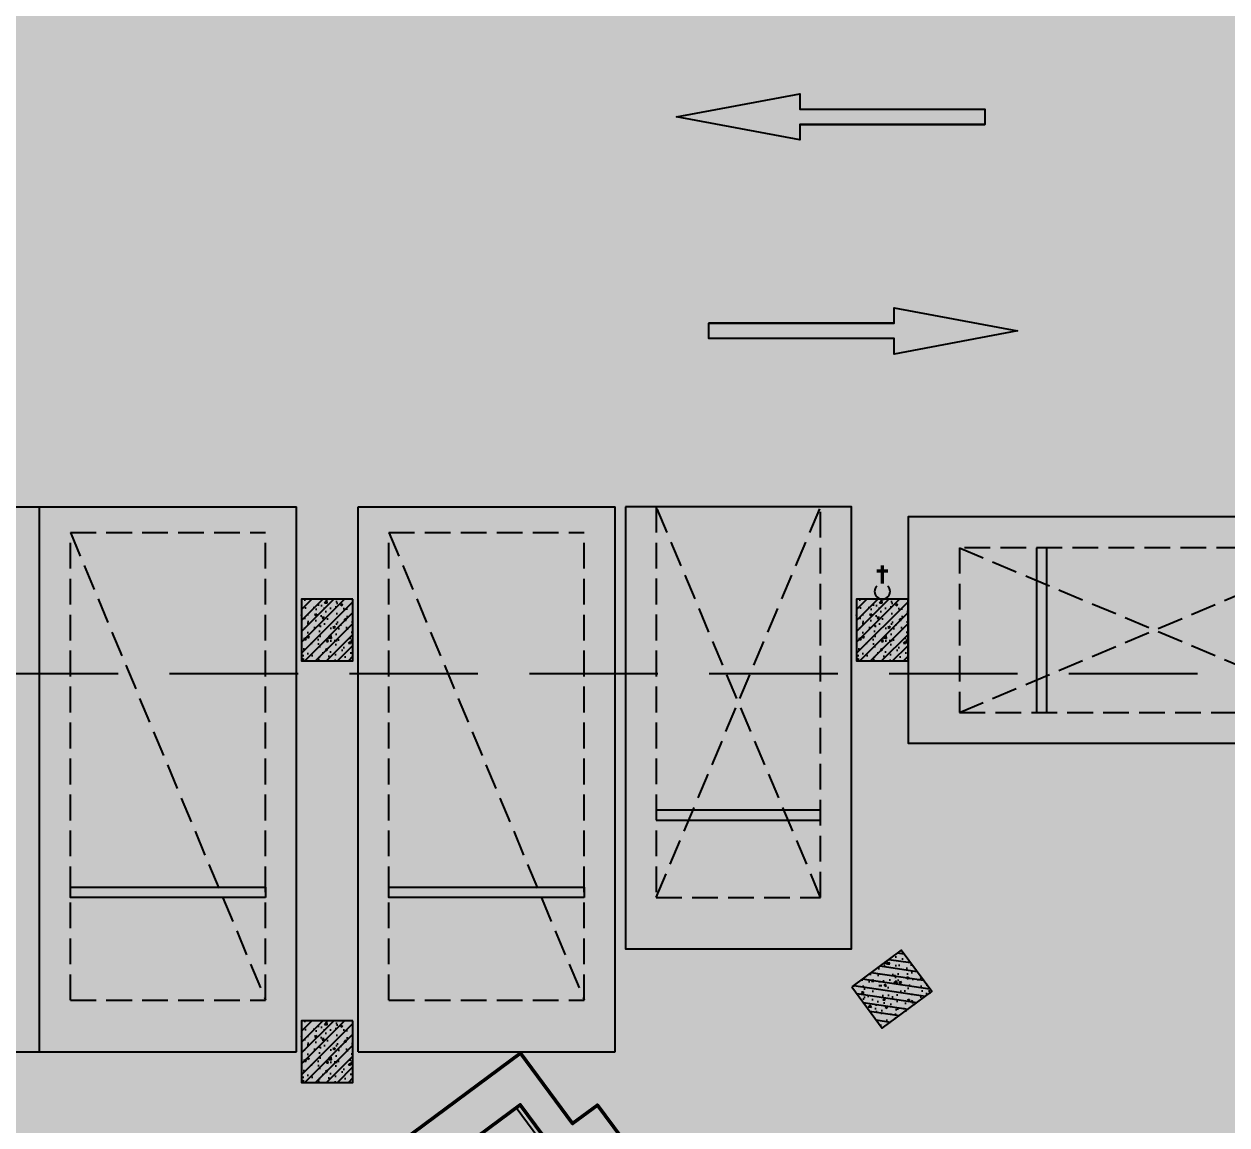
# Model space of a CAD drawing. Extents: x -1338203 to 1886333, y -530034 to 1031844.
# Drawn here: x 535456 to 547160, y 261137 to 271842 of the extents above; entities that cross this region are included whole.
import ezdxf

# ---------------------------------------------------------------- set-up
doc = ezdxf.new("R2010")
doc.units = 0
doc.header["$LTSCALE"] = 1000
doc.header["$MEASUREMENT"] = 0
for name, pattern in [('$2$DASH', [0.35, 0.25, -0.1]), ('A-001-平面B2$0$__DASH', [0.35, 0.25, -0.1]), ('DASH', [0.35, 0.25, -0.1])]:
    doc.linetypes.add(name, pattern=pattern)
for name, color, linetype in [('$0$DIM_SYMB', 3, 'Continuous'), ('0P-EQUIP-CW', 7, 'Continuous'), ('0P-PIPE-RW', 122, 'Continuous'), ('A-001-车位参照B1$0$A-001-车位参照B1$0$0A-P-PKNG-CAR(B)', 21, 'Continuous'), ('p-a-regular', 5, 'Continuous'), ('S001地下一墙柱$0$S001地下一墙柱$0$0S-CC-LINE', 52, 'Continuous'), ('S001地下一墙柱$0$S001地下一墙柱$0$0S-CW-HATCH', 251, 'Continuous'), ('S001地下一墙柱$0$S001地下一墙柱$0$0S-CW-HATCH-UP', 251, 'Continuous'), ('中心线', 42, 'Continuous'), ('地面指向箭头', 7, 'Continuous'), ('负一层集水坑及排水沟$0$P001-预留预埋-B1$0$0P-EQUIP-WW', 7, 'Continuous')]:
    doc.layers.add(name, color=color, linetype=linetype)
doc.layers.add('AAD-A-PROOF', color=30, linetype='Continuous', plot=False)
doc.layers.add('负一层集水坑及排水沟$0$给排水辅助', color=190, linetype='Continuous', plot=False)
doc.layers.add('p-a-mini', color=7, linetype='Continuous', true_color=0x0050ff)
doc.layers.add('p-h-walkable', color=7, linetype='Continuous', lineweight=70, true_color=0xf0f0f0)
doc.layers.add('S001地下一墙柱$0$S001地下一墙柱$0$0S-CW-LINE', color=7, linetype='Continuous', lineweight=50)
doc.styles.add('负一层集水坑及排水沟$0$P001-预留预埋-B1$0$AAD-TXT', font='AAD-TXT.shx', dxfattribs={"width": 0.7, "height": 3, "bigfont": 'AAD-HZTXT.shx'})

# ---------------------------------------------------------------- blocks, each defined once
blk = doc.blocks.new('负一层集水坑及排水沟$0$pdjsk')
at = {"layer": '负一层集水坑及排水沟$0$P001-预留预埋-B1$0$0P-EQUIP-WW'}
for p, q in [((76854, 48875), (76854, 48937)), ((76854, 48937), (76870, 48937)), ((76870, 48894), (76870, 48937)), ((76883, 48905), (76883, 48937)), ((76883, 48937), (76974, 48937)), ((76974, 48927), (76974, 48937)), ((77172, 48673), (77172, 48941)), ((77172, 48941), (77293, 48941)), ((77293, 48673), (77293, 48941)), ((77059, 48867), (77172, 48867)), ((77293, 48867), (77299, 48867)), ((77299, 48731), (77299, 48883)), ((77299, 48883), (77309, 48883)), ((77309, 48731), (77309, 48883)), ((77309, 48867), (77336, 48867)), ((76854, 48677), (76854, 48740)), ((76870, 48677), (76870, 48721)), ((76883, 48677), (76883, 48710)), ((76974, 48677), (76974, 48688)), ((77059, 48748), (77172, 48748)), ((77293, 48748), (77299, 48748)), ((77299, 48731), (77309, 48731)), ((77309, 48748), (77336, 48748)), ((76854, 48677), (76870, 48677)), ((76883, 48677), (76974, 48677)), ((77172, 48673), (77293, 48673)), ((76854, 47975), (76854, 48037)), ((76854, 48037), (76870, 48037)), ((76870, 47994), (76870, 48037)), ((76883, 48005), (76883, 48037)), ((76883, 48037), (76974, 48037)), ((76974, 48027), (76974, 48037)), ((77172, 47773), (77172, 48041)), ((77172, 48041), (77293, 48041)), ((77293, 47773), (77293, 48041)), ((77059, 47967), (77172, 47967)), ((77293, 47967), (77299, 47967)), ((77299, 47831), (77299, 47983)), ((77299, 47983), (77309, 47983)), ((77309, 47831), (77309, 47983)), ((77309, 47967), (77336, 47967)), ((76854, 47777), (76854, 47840)), ((76854, 47777), (76870, 47777)), ((76870, 47777), (76870, 47821)), ((76883, 47777), (76883, 47810)), ((76883, 47777), (76974, 47777)), ((76974, 47777), (76974, 47788)), ((77059, 47848), (77172, 47848)), ((77172, 47773), (77293, 47773)), ((77293, 47848), (77299, 47848)), ((77299, 47831), (77309, 47831)), ((77309, 47848), (77336, 47848))]:
    blk.add_line(p, q, dxfattribs=at)
for points in [[(78054, 49357), (78054, 47357), (76554, 47357), (76554, 49357)], [(76754, 48507), (77354, 48507), (77354, 49107), (76754, 49107)], [(76754, 47607), (77354, 47607), (77354, 48207), (76754, 48207)]]:
    blk.add_lwpolyline(points, close=True, dxfattribs=at)
for centre, radius in [((76954, 48807), 121), ((77418, 48807), 151), ((76954, 48807), 27), ((77418, 48807), 102), ((76954, 47907), 121), ((77418, 47907), 151), ((77418, 47907), 102), ((76954, 47907), 27)]:
    blk.add_circle(centre, radius, dxfattribs=at)
at = {"layer": '负一层集水坑及排水沟$0$P001-预留预埋-B1$0$0P-EQUIP-WW', "style": '负一层集水坑及排水沟$0$P001-预留预埋-B1$0$AAD-TXT', "width": 0.7}
blk.add_text('PWB4', height=450, rotation=270, dxfattribs=at).set_placement((77637, 48775))
blk = doc.blocks.new('负一层集水坑及排水沟')
at = {"layer": '负一层集水坑及排水沟$0$给排水辅助', "xscale": -1, "rotation": 126.5553495396286}
blk.add_blockref('负一层集水坑及排水沟$0$pdjsk', (-233677, 44114), dxfattribs=at)
blk = doc.blocks.new('剖面位置')
at = {"layer": '$0$DIM_SYMB', "linetype": '$2$DASH', "ltscale": 5}
blk.add_lwpolyline([(13257, -41366), (-263305, -41366)], dxfattribs=at)
blk.add_lwpolyline([(13257, -41366), (-263305, -41366)], dxfattribs=at)
blk = doc.blocks.new('$TwtSys$00000320')
at = {"const_width": 20}
for points in [[(0, 0), (0, -120.7)], [(-36.8, -83), (36.8, -83)]]:
    blk.add_lwpolyline(points, dxfattribs=at)
blk = doc.blocks.new('A$Cee0fc4ce')
at = {"layer": '0P-PIPE-RW', "linetype": 'Continuous'}
blk.add_arc((-222559, -40565), 75, 135, 45, dxfattribs=at)
at = {"layer": '0P-EQUIP-CW', "xscale": 1.5, "yscale": 1.5, "zscale": 1.5, "rotation": 180}
blk.add_blockref('$TwtSys$00000320', (-222559, -40490), dxfattribs=at)
blk = doc.blocks.new('直行')
at = {"layer": '地面指向箭头'}
blk.add_hatch(color=251, dxfattribs=at).paths.add_polyline_path([(-29241, 4059962), (-29466, 4058762), (-29316, 4058762), (-29316, 4056961), (-29166, 4056961), (-29166, 4058762), (-29016, 4058762)])
at = {"layer": '地面指向箭头', "color": 251}
blk.add_lwpolyline([(-29316, 4058762), (-29316, 4056961), (-29316, 4058762), (-29316, 4058762), (-29466, 4058762), (-29241, 4059962), (-29016, 4058762), (-29166, 4058762), (-29166, 4056961), (-29316, 4056961), (-29316, 4056961)], dxfattribs=at)
blk = doc.blocks.new('A$C9cb663f1')
at = {"layer": '中心线', "color": 251, "const_width": 150}
for points in [[(124267, -91862), (126267, -91862)], [(128267, -91862), (130267, -91862)], [(132267, -91862), (134267, -91862)]]:
    blk.add_lwpolyline(points, dxfattribs=at)
at = {"layer": '地面指向箭头', "color": 251}
for p, rotation in [((4189119, -61580), 90), ((-3927487, -122144), 270)]:
    blk.add_blockref('直行', p, dxfattribs=dict(at, rotation=rotation))
blk = doc.blocks.new('A-001-车位参照B1$0$A-001-车位参照B1$0$A-001-车位参照B1$0$A$C43AE5A3B')
at = {"color": 241}
blk.add_lwpolyline([(2500, 0), (2500, 4300), (300, 4300), (300, 0)], close=True, dxfattribs=at)
at = {"color": 241, "linetype": 'DASH'}
for points in [[(2200, 0), (2200, 3800), (600, 3800), (600, 0), (2200, 0)], [(600, 3800), (2200, 0)], [(2200, 3800), (600, 0)]]:
    blk.add_lwpolyline(points, dxfattribs=at)
at = {"color": 241}
blk.add_lwpolyline([(2200, 3050), (600, 3050), (600, 2950), (2200, 2950), (2200, 3050)], dxfattribs=at)
at = {"layer": 'p-a-mini', "ltscale": 0.002, "const_width": 1000}
blk.add_lwpolyline([(1400, 0), (1400, 3800)], dxfattribs=at)

msp = doc.modelspace()

# ---------------------------------------------------------------- hatches: boundary and pattern name
at = {"layer": 'p-h-walkable', "ltscale": 0.002}
h = msp.add_hatch(color=256, dxfattribs=at)
h.dxf.hatch_style = 1
h.paths.add_polyline_path([(514490.7, 277949.1), (514490.7, 273889.1), (520955.8, 273889.1), (534087.5, 256178.4), (538435.4, 250314.4), (543356.6, 253600.3), (543356.6, 247019.1), (549661, 247019.3), (549661, 243449.1), (545126, 243199.1), (545126, 237619.1), (557691, 237619.1), (557441, 242359.1), (578076.6, 242257.5), (578076.6, 244575.6), (585736.6, 244575.6), (585666.6, 241345.6), (590066.6, 241095.6), (590066.6, 238825.6), (593136.6, 238825.6), (593136.6, 241295.6), (598286.6, 241295.6), (598286.6, 244325.6), (613616.6, 244572.5), (613616.6, 241342.5), (618501.6, 241295.6), (618501.6, 238825.6), (621086.6, 238825.6), (621086.6, 241095.6), (626401.6, 241345.6), (626236.6, 244325.6), (640276.6, 244575.6), (640276.6, 286691), (623126.6, 286349.1), (623426.6, 293689.1), (616446.6, 293689.1), (616746.6, 286599.1), (595256.5, 286349.2), (595676.6, 293689.1), (588396.6, 293689.1), (588796.6, 286599.1), (572877.6, 286649.1), (571931.6, 275549.1), (564290.7, 275549.1), (564290.7, 277949.1), (551215.7, 278199.1), (551215.7, 287479.1), (544765.7, 287479.1), (544765.7, 278199.1), (518515.7, 278199.1), (518515.7, 287479.1), (512315.7, 287479.1), (512315.7, 278199.1)])
at = {"layer": 'S001地下一墙柱$0$S001地下一墙柱$0$0S-CW-HATCH'}
h = msp.add_hatch(color=256, dxfattribs=at)
h.dxf.hatch_style = 1
h.paths.add_polyline_path([(538656.6, 266249.1), (538156.6, 266249.1), (538156.6, 265649.1), (538656.6, 265649.1)])
h = msp.add_hatch(color=256, dxfattribs=at)
h.dxf.hatch_style = 1
h.paths.add_polyline_path([(544056.6, 266249.1), (543556.6, 266249.1), (543556.6, 265649.1), (544056.6, 265649.1)])
h = msp.add_hatch(color=256, dxfattribs=at)
h.dxf.hatch_style = 1
h.paths.add_polyline_path([(543508.8, 262479.2), (543806.6, 262077.6), (544288.6, 262434.9), (543990.8, 262836.6)])
h = msp.add_hatch(color=256, dxfattribs=at)
h.dxf.hatch_style = 1
h.paths.add_polyline_path([(538656.6, 262149.2), (538156.6, 262149.2), (538156.6, 261549.2), (538656.6, 261549.2)])
at = {"layer": 'S001地下一墙柱$0$S001地下一墙柱$0$0S-CW-HATCH', "ltscale": 0.002}
h = msp.add_hatch(color=256, dxfattribs=at)
h.dxf.hatch_style = 1
h.paths.add_polyline_path([(522918.2, 247896.8), (538504.2, 259453.2), (537997.9, 260135.9), (540287.3, 261833.4), (540793.5, 261150.6), (541034.5, 261329.3), (541659.9, 260485.8), (541418.9, 260307.2), (540972.2, 260909.6), (540731.2, 260730.9), (540284.5, 261333.4), (538635.8, 260110.9), (539082.5, 259508.5), (523110.7, 247635)])
at = {"layer": 'S001地下一墙柱$0$S001地下一墙柱$0$0S-CW-HATCH-UP'}
h = msp.add_hatch(dxfattribs=at)
h.set_pattern_fill('钢筋混凝土', color=256, scale=30)
h.set_pattern_definition([(45, (570967.33, 275200.786), (-53.03301, 53.03301), []), (50, (570967.33, 275200.79), (215.1781, -18.8256), [22.5, -247.5]), (355, (570967.33, 275200.79), (-41.6254, 225.6576), [18, -198]), (100.4514, (570985.26, 275199.22), (173.5528, 206.8319), [19.122, -210.3426]), (46.1842, (570967.33, 275260.79), (320.1723, -49.6557), [33.75, -371.25]), (96.6356, (570994, 275256.65), (280.3988, 292.2354), [28.683, -315.514]), (351.1842, (570967.33, 275260.8), (280.3986, 292.2356), [27, -297]), (21, (570997.33, 275245.79), (179.0721, -120.7857), [22.5, -247.5]), (326, (570997.33, 275245.79), (72.9946, 217.545), [18, -198]), (71.4514, (571012.25, 275235.72), (252.0668, 96.7591), [19.122, -210.3426]), (37.5, (570967.33, 275200.786), (3.64796, 99.86816), [0, -195.6, 0, -201, 0, -198.75]), (7.5, (570967.33, 275200.79), (78.92086, 118.3235), [0, -114.6, 0, -191.1, 0, -75.75]), (327.5, (570900.43, 275200.79), (160.14673, -6.76646), [0, -75, 0, -234, 0, -310.5]), (317.5, (570870.43, 275200.79), (174.95585, 30.0315), [0, -97.5, 0, -155.4, 0, -220.5])])
h.paths.add_polyline_path([(538656.6, 266249.1), (538156.6, 266249.1), (538156.6, 265649.1), (538656.6, 265649.1)])
h = msp.add_hatch(dxfattribs=at)
h.set_pattern_fill('钢筋混凝土', color=256, scale=30)
h.set_pattern_definition([(45, (576367.33, 275200.786), (-53.03301, 53.03301), []), (50, (576367.33, 275200.79), (215.1781, -18.8256), [22.5, -247.5]), (355, (576367.33, 275200.79), (-41.6254, 225.6576), [18, -198]), (100.4514, (576385.26, 275199.22), (173.5528, 206.8319), [19.122, -210.3426]), (46.1842, (576367.33, 275260.79), (320.1723, -49.6557), [33.75, -371.25]), (96.6356, (576394, 275256.65), (280.3988, 292.2354), [28.683, -315.514]), (351.1842, (576367.33, 275260.8), (280.3986, 292.2356), [27, -297]), (21, (576397.33, 275245.79), (179.0721, -120.7857), [22.5, -247.5]), (326, (576397.33, 275245.79), (72.9946, 217.545), [18, -198]), (71.4514, (576412.25, 275235.72), (252.0668, 96.7591), [19.122, -210.3426]), (37.5, (576367.33, 275200.786), (3.64796, 99.86816), [0, -195.6, 0, -201, 0, -198.75]), (7.5, (576367.33, 275200.79), (78.92086, 118.3235), [0, -114.6, 0, -191.1, 0, -75.75]), (327.5, (576300.43, 275200.79), (160.14673, -6.76646), [0, -75, 0, -234, 0, -310.5]), (317.5, (576270.43, 275200.79), (174.95585, 30.0315), [0, -97.5, 0, -155.4, 0, -220.5])])
h.paths.add_polyline_path([(544056.6, 266249.1), (543556.6, 266249.1), (543556.6, 265649.1), (544056.6, 265649.1)])
h = msp.add_hatch(dxfattribs=at)
h.set_pattern_fill('钢筋混凝土', color=256, scale=30, angle=126.55533)
h.set_pattern_definition([(171.55533, (517073.806, 283102.19), (-11.01407, -74.18686), []), (176.5553, (517073.8, 283102.19), (-113.0375, 184.0612), [22.5, -247.5]), (121.5553, (517073.8, 283102.19), (-156.4747, -167.8383), [18, -198]), (227.0067, (517064.39, 283117.53), (-269.5122, 16.2231), [19.122, -210.3426]), (172.7395, (517025.6, 283066.45), (-150.8067, 286.7636), [33.75, -371.25]), (223.1909, (517013.04, 283090.35), (-401.7526, 51.1843), [28.683, -315.514]), (117.7395, (517025.6, 283066.45), (-401.7527, 51.184), [27, -297]), (147.5553, (517019.79, 283099.48), (-9.6302, 215.7852), [22.5, -247.5]), (92.5553, (517019.8, 283099.48), (-218.2255, -70.9343), [18, -198]), (198.0067, (517018.99, 283117.47), (-227.8556, 144.8511), [19.122, -210.3426]), (164.05533, (517073.806, 283102.19), (-82.39502, -56.55101), [0, -195.6, 0, -201, 0, -198.75]), (134.05533, (517073.81, 283102.19), (-142.05233, -7.07762), [0, -114.6, 0, -191.1, 0, -75.75]), (94.05533, (517113.65, 283048.45), (-89.94782, 132.6731), [0, -75, 0, -234, 0, -310.5]), (84.05533, (517131.52, 283024.35), (-128.32725, 122.6522), [0, -97.5, 0, -155.4, 0, -220.5])])
h.paths.add_polyline_path([(543508.8, 262479.2), (543806.6, 262077.6), (544288.6, 262434.9), (543990.8, 262836.6)])
h = msp.add_hatch(dxfattribs=at)
h.set_pattern_fill('钢筋混凝土', color=256, scale=30)
h.set_pattern_definition([(45, (570967.33, 271100.935), (-53.03301, 53.03301), []), (50, (570967.33, 271100.93), (215.1781, -18.8256), [22.5, -247.5]), (355, (570967.33, 271100.93), (-41.6254, 225.6576), [18, -198]), (100.4514, (570985.26, 271099.37), (173.5528, 206.8319), [19.122, -210.3426]), (46.1842, (570967.33, 271160.93), (320.1723, -49.6557), [33.75, -371.25]), (96.6356, (570994, 271156.8), (280.3988, 292.2354), [28.683, -315.514]), (351.1842, (570967.33, 271160.93), (280.3986, 292.2356), [27, -297]), (21, (570997.33, 271145.93), (179.0721, -120.7857), [22.5, -247.5]), (326, (570997.33, 271145.93), (72.9946, 217.545), [18, -198]), (71.4514, (571012.25, 271135.87), (252.0668, 96.7591), [19.122, -210.3426]), (37.5, (570967.33, 271100.935), (3.64796, 99.86816), [0, -195.6, 0, -201, 0, -198.75]), (7.5, (570967.33, 271100.93), (78.92086, 118.3235), [0, -114.6, 0, -191.1, 0, -75.75]), (327.5, (570900.43, 271100.935), (160.14673, -6.76646), [0, -75, 0, -234, 0, -310.5]), (317.5, (570870.43, 271100.93), (174.95585, 30.0315), [0, -97.5, 0, -155.4, 0, -220.5])])
h.paths.add_polyline_path([(538656.6, 262149.2), (538156.6, 262149.2), (538156.6, 261549.2), (538656.6, 261549.2)])
at = {"layer": 'S001地下一墙柱$0$S001地下一墙柱$0$0S-CW-HATCH-UP', "ltscale": 0.002}
h = msp.add_hatch(dxfattribs=at)
h.set_pattern_fill('钢筋混凝土', color=256, scale=30)
h.set_pattern_definition([(45, (-8e-05, 0.0003), (-53.033009, 53.033009), []), (50, (-8e-05, 0.0003), (215.178055, -18.82564), [22.5, -247.5]), (355, (-8e-05, 0.0003), (-41.6254, 225.65764), [18, -198]), (100.4514, (17.93, -1.57), (173.552815, 206.83186), [19.12206, -210.34263]), (46.1842, (-8e-05, 60), (320.17231, -49.6557), [33.75, -371.25]), (96.6356, (26.68, 55.86), (280.39881, 292.23536), [28.68309, -315.5139]), (351.1842, (-8e-05, 60), (280.39858, 292.23558), [27, -297]), (21, (30, 45), (179.072116, -120.785667), [22.5, -247.5]), (326, (30, 45), (72.9946, 217.54501), [18, -198]), (71.4514, (44.92, 34.93), (252.06679, 96.75915), [19.12206, -210.34263]), (37.5, (-8e-05, 0.0003), (3.647957, 99.868156), [0, -195.6, 0, -201, 0, -198.75]), (7.5, (-8e-05, 0.0003), (78.920861, 118.323514), [0, -114.6, 0, -191.1, 0, -75.75]), (327.5, (-66.9, 0.0003), (160.146731, -6.766462), [0, -75, 0, -234, 0, -310.5]), (317.5, (-96.9, 0.0003), (174.95585, 30.031495), [0, -97.5, 0, -155.4, 0, -220.5])])
h.paths.add_polyline_path([(522918.2, 247896.8), (538504.2, 259453.2), (537997.9, 260135.9), (540287.3, 261833.4), (540793.5, 261150.6), (541034.5, 261329.3), (541659.9, 260485.8), (541418.9, 260307.2), (540972.2, 260909.6), (540731.2, 260730.9), (540284.5, 261333.4), (538635.8, 260110.9), (539082.5, 259508.5), (523110.7, 247635)])

# ---------------------------------------------------------------- linework, layer by layer
for p, q in [((533106.5, 267148.9), (535606.5, 267148.9)), ((535606.5, 261848.9), (535606.5, 267148.9)), ((535606.5, 261848.9), (535606.5, 267148.9)), ((535606.5, 267148.9), (538106.5, 267148.9)), ((538106.5, 261848.9), (538106.5, 267148.9)), ((538706.5, 261848.9), (538706.5, 267148.9)), ((538706.5, 267148.9), (541206.5, 267148.9)), ((541206.5, 261848.9), (541206.5, 267148.9)), ((533106.5, 261848.9), (535606.5, 261848.9)), ((535606.5, 261848.9), (538106.5, 261848.9)), ((538706.5, 261848.9), (541206.5, 261848.9))]:
    msp.add_line(p, q)
at = {"linetype": 'A-001-平面B2$0$__DASH'}
for p, q in [((535906.5, 266898.9), (537806.5, 266898.9)), ((535906.5, 262348.9), (535906.5, 266898.9)), ((537806.5, 262348.9), (537806.5, 266898.9)), ((539006.5, 266898.9), (540906.5, 266898.9)), ((539006.5, 262348.9), (539006.5, 266898.9)), ((540906.5, 262348.9), (540906.5, 266898.9)), ((535906.5, 262348.9), (537806.5, 262348.9)), ((539006.5, 262348.9), (540906.5, 262348.9))]:
    msp.add_line(p, q, dxfattribs=at)
for points in [[(535906.5, 266898.9), (537806.5, 262348.9)], [(539006.5, 266898.9), (540906.5, 262348.9)]]:
    msp.add_lwpolyline(points, dxfattribs=at)
for points in [[(537806.5, 263348.9), (535906.5, 263348.9), (535906.5, 263448.9), (537806.5, 263448.9)], [(540906.5, 263348.9), (539006.5, 263348.9), (539006.5, 263448.9), (540906.5, 263448.9)]]:
    msp.add_lwpolyline(points, close=True)
at = {"layer": 'p-a-regular', "ltscale": 0.002, "const_width": 1000}
for points in [[(536856.5, 262348.9), (536856.5, 266898.9)], [(539956.5, 262348.9), (539956.5, 266898.9)]]:
    msp.add_lwpolyline(points, dxfattribs=at)
at = {"layer": 'S001地下一墙柱$0$S001地下一墙柱$0$0S-CC-LINE'}
for points in [[(538656.6, 266249.1), (538156.6, 266249.1), (538156.6, 265649.1), (538656.6, 265649.1)], [(544056.6, 266249.1), (543556.6, 266249.1), (543556.6, 265649.1), (544056.6, 265649.1)], [(543508.8, 262479.2), (543806.6, 262077.6), (544288.6, 262434.9), (543990.8, 262836.6)], [(538656.6, 262149.2), (538156.6, 262149.2), (538156.6, 261549.2), (538656.6, 261549.2)]]:
    msp.add_lwpolyline(points, close=True, dxfattribs=at)
at = {"layer": 'S001地下一墙柱$0$S001地下一墙柱$0$0S-CW-LINE', "ltscale": 0.002}
msp.add_lwpolyline([(522918.2, 247896.8), (538504.2, 259453.2), (537997.9, 260135.9), (540287.3, 261833.4), (540793.5, 261150.6), (541034.5, 261329.3), (541659.9, 260485.8), (541418.9, 260307.2), (540972.2, 260909.6), (540731.2, 260730.9), (540284.5, 261333.4), (538635.8, 260110.9), (539082.5, 259508.5), (523110.7, 247635)], close=True, dxfattribs=at)

# ---------------------------------------------------------------- block references
at = {"ltscale": 0.002}
for name, p in [('负一层集水坑及排水沟', (766365.4, 306889.1)), ('A$C9cb663f1', (412646.2, 361761.3))]:
    msp.add_blockref(name, p, dxfattribs=at)
msp.add_blockref('A$Cee0fc4ce', (766365.5, 306889.1))
at = {"layer": 'A-001-车位参照B1$0$A-001-车位参照B1$0$0A-P-PKNG-CAR(B)'}
for p, rotation in [((543806.7, 267149.1), 179.9999999999999), ((548356.7, 264549.1), 90)]:
    msp.add_blockref('A-001-车位参照B1$0$A-001-车位参照B1$0$A-001-车位参照B1$0$A$C43AE5A3B', p, dxfattribs=dict(at, rotation=rotation))
at = {"layer": 'AAD-A-PROOF'}
msp.add_blockref('剖面位置', (766365.4, 306889.1), dxfattribs=at)

doc.saveas('drawing.dxf')
